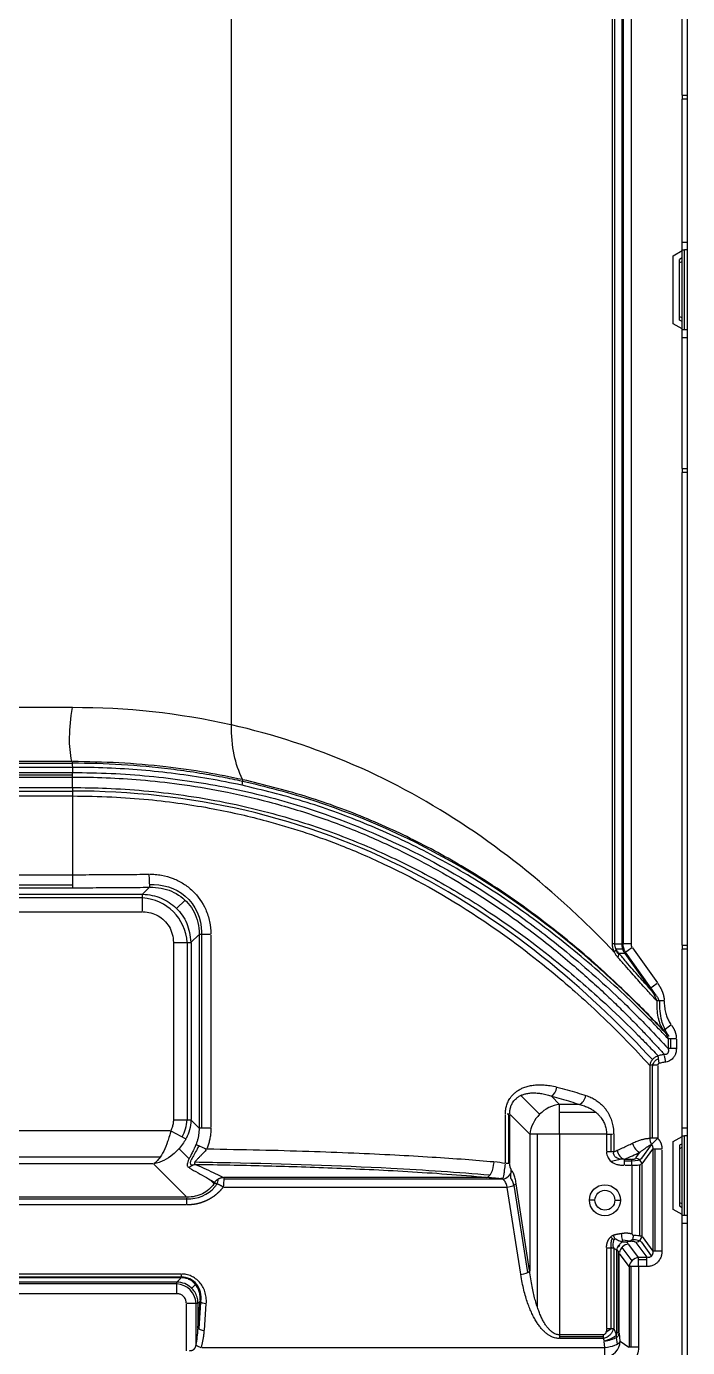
# Model space of a CAD drawing. Header units: millimetres. Extents: x 10037 to 11393, y -913 to 246.
# Drawn here: x 11309.6 to 11392.8, y -633.8 to -467.6 of the extents above; entities that cross this region are included whole.
import ezdxf

# ---------------------------------------------------------------- set-up
doc = ezdxf.new("R2010")
doc.units = ezdxf.units.MM
doc.header["$LTSCALE"] = 46.255
doc.layers.get('0').update_dxf_attribs({"linetype": 'CONTINUOUS'})
doc.layers.add('1', color=7, linetype='CONTINUOUS', true_color=0xffffff)

msp = doc.modelspace()

# ---------------------------------------------------------------- linework, layer by layer
at = {"color": 2}
msp.add_line((11392.82, -642.5), (11392.82, 52.6), dxfattribs=at)
at = {"layer": '1', "color": 7, "linetype": 'Continuous'}
for p, q in [((11384.53, 41.93), (11384.53, -583.04)), ((11384.7, 41.93), (11384.7, -583.04)), ((11385.71, 41.93), (11385.71, -583.04)), ((11383.61, 40.7), (11383.61, -583.04)), ((11383.67, -583.04), (11383.67, 40.7)), ((11392.12, -476.2), (11392.12, -424.2)), ((11392.82, -476.2), (11392.82, -424.2)), ((11392.12, -476.2), (11392.82, -476.2)), ((11392.12, -476.2), (11392.12, -476.7)), ((11392.12, -494.7), (11392.12, -476.7)), ((11392.77, -476.7), (11392.17, -476.7)), ((11392.82, -476.7), (11392.82, -476.2)), ((11392.82, -494.7), (11392.82, -476.7)), ((11392.12, -494.7), (11392.82, -494.7)), ((11392.12, -495.7), (11392.12, -494.7)), ((11392.82, -495.7), (11392.82, -494.7)), ((11391.02, -496.42), (11392.12, -495.78)), ((11391.02, -504.99), (11391.02, -496.42)), ((11392.12, -496.71), (11391.82, -496.88)), ((11391.82, -504.52), (11391.82, -496.88)), ((11391.86, -497.29), (11392.12, -497.14)), ((11392.12, -495.7), (11392.42, -495.7)), ((11392.12, -505.7), (11392.12, -495.7)), ((11392.82, -495.7), (11392.42, -495.7)), ((11392.42, -505.7), (11392.42, -495.7)), ((11392.82, -505.7), (11392.82, -495.7)), ((11392.12, -505.62), (11391.02, -504.99)), ((11392.12, -504.7), (11391.82, -504.52)), ((11392.12, -504.26), (11391.86, -504.12)), ((11392.12, -505.7), (11392.42, -505.7)), ((11392.12, -506.7), (11392.12, -505.7)), ((11392.12, -506.7), (11392.82, -506.7)), ((11392.12, -523.2), (11392.12, -506.7)), ((11392.42, -505.7), (11392.82, -505.7)), ((11392.82, -506.7), (11392.82, -505.7)), ((11392.82, -523.2), (11392.82, -506.7)), ((11392.12, -523.2), (11392.12, -523.7)), ((11392.82, -523.7), (11392.12, -523.7)), ((11392.12, -583.2), (11392.12, -523.7)), ((11392.17, -523.2), (11392.77, -523.2)), ((11392.82, -523.7), (11392.82, -523.2)), ((11392.82, -583.2), (11392.82, -523.7)), ((11315.42, -553.3), (10942.42, -553.3)), ((10935.66, -560.3), (11315.39, -560.3)), ((11315.42, -561.8), (10935.42, -561.8)), ((10935.47, -561.47), (11315.36, -561.47)), ((10935.47, -562.04), (11315.42, -562.04)), ((11315.42, -562.04), (11315.42, -561.47)), ((10935.47, -563.36), (11315.42, -563.36)), ((11315.42, -563.36), (11315.42, -562.09)), ((11315.42, -563.36), (11315.42, -564.42)), ((10935.42, -563.8), (11315.42, -563.8)), ((10935.47, -564.42), (11315.36, -564.42)), ((11315.42, -564.42), (11315.42, -574.33)), ((11257.49, -574.33), (11315.37, -574.33)), ((11315.42, -574.33), (11315.42, -575.97)), ((11315.42, -575.63), (11257.1, -575.63)), ((11257.49, -575.97), (11315.37, -575.97)), ((11258.3, -576.78), (11324.2, -576.78)), ((11324.25, -576.78), (11325.09, -575.94)), ((11324.25, -578.94), (11324.25, -576.78)), ((11324.25, -577.24), (11258.36, -577.24)), ((11328.52, -578.6), (11329.59, -577.53)), ((11258.5, -579), (11324.2, -579)), ((11330.37, -582.83), (11331.32, -581.88)), ((11332.78, -581.85), (11331.36, -581.85)), ((11331.36, -581.9), (11331.36, -606.17)), ((11331.67, -581.85), (11331.67, -606.22)), ((11332.84, -581.9), (11332.84, -606.17)), ((11328.12, -582.87), (11330.34, -582.87)), ((11328.12, -582.92), (11328.12, -605.15)), ((11329.88, -605.2), (11329.88, -582.87)), ((11330.34, -582.92), (11330.34, -605.15)), ((11383.67, -583.04), (11383.37, -583.04)), ((11383.72, -583.04), (11384.48, -583.04)), ((11385.64, -583.04), (11384.53, -583.04)), ((11385.8, -583.54), (11384.89, -584.19)), ((11385.89, -583.54), (11389.02, -587.96)), ((11392.12, -583.2), (11392.82, -583.2)), ((11392.12, -583.2), (11392.12, -583.7)), ((11392.82, -583.7), (11392.82, -583.2)), ((11383.8, -583.67), (11384.63, -583.67)), ((11384.2, -584.19), (11384.89, -584.19)), ((11384.92, -584.23), (11388.06, -588.64)), ((11388.91, -589.59), (11385.01, -584.1)), ((11392.12, -606.2), (11392.12, -583.7)), ((11392.77, -583.7), (11392.17, -583.7)), ((11392.82, -606.2), (11392.82, -583.7)), ((11388.99, -588.04), (11388.09, -588.68)), ((11389.88, -590.2), (11388.94, -590.22)), ((11390.71, -593.28), (11389.82, -593.96)), ((11391.41, -594.97), (11390.37, -594.97)), ((11390.72, -596.22), (11390.72, -595.02)), ((11391.41, -595.02), (11391.41, -596.17)), ((11391.35, -596.22), (11390.4, -596.22)), ((11388.05, -598.36), (11388.05, -607.51)), ((11389.01, -598.31), (11388.09, -598.31)), ((11389.06, -598.36), (11389.06, -607.51)), ((11389.26, -598.06), (11389.1, -597.11)), ((11390.07, -597.92), (11389.92, -597.07)), ((11388.39, -607.51), (11388.39, -598.64)), ((11371.84, -602.12), (11374.2, -604.49)), ((11375.7, -602.22), (11376.72, -603.24)), ((11379.17, -603.24), (11376.72, -603.24)), ((11376.72, -607), (11376.72, -603.24)), ((11328.12, -605.2), (11330.34, -605.2)), ((11330.37, -605.24), (11331.32, -606.19)), ((11369.89, -610.64), (11369.89, -604.54)), ((11370.41, -604.49), (11370.12, -604.49)), ((11370.29, -604.49), (11370.29, -610.69)), ((11370.45, -610.64), (11370.45, -604.54)), ((11370.48, -604.53), (11372.96, -607)), ((11376.72, -604.2), (11381.24, -604.2)), ((11327.74, -606.56), (11258.5, -606.56)), ((11327.79, -606.56), (11329.71, -607.56)), ((11332.78, -606.22), (11331.36, -606.22)), ((11392.12, -606.2), (11392.82, -606.2)), ((11392.12, -607.2), (11392.12, -606.2)), ((11392.82, -607.2), (11392.82, -606.2)), ((11372.96, -607), (11372.96, -624.18)), ((11376.72, -607), (11372.96, -607)), ((11373.92, -628.69), (11373.92, -607)), ((11376.72, -607), (11376.72, -632.24)), ((11382.57, -607), (11376.72, -607)), ((11382.62, -607), (11383.36, -607)), ((11382.62, -607.05), (11382.62, -609.16)), ((11383.16, -607), (11383.16, -609.21)), ((11383.52, -607.05), (11383.52, -609.16)), ((11387.05, -610), (11388.27, -608.35)), ((11389.01, -607.51), (11388.09, -607.51)), ((11389.06, -607.51), (11388.27, -608.27)), ((11391.02, -607.92), (11392.12, -607.28)), ((11391.02, -616.49), (11391.02, -607.92)), ((11392.12, -608.21), (11391.82, -608.38)), ((11391.82, -608.38), (11391.82, -616.02)), ((11392.12, -607.2), (11392.42, -607.2)), ((11392.12, -617.2), (11392.12, -607.2)), ((11392.42, -617.2), (11392.42, -607.2)), ((11392.82, -607.2), (11392.42, -607.2)), ((11392.82, -617.2), (11392.82, -607.2)), ((11258.16, -609.86), (11326.47, -609.86)), ((11328.84, -608.82), (11330.11, -610.09)), ((11384.54, -610.15), (11383.19, -610.41)), ((11384.92, -610.15), (11385.76, -610.15)), ((11385.81, -610.84), (11385.81, -610.15)), ((11386.32, -609.97), (11386.82, -609.29)), ((11387.09, -610.72), (11388.44, -608.89)), ((11388.44, -608.94), (11388.44, -621.66)), ((11388.68, -608.89), (11388.68, -621.71)), ((11389.6, -608.94), (11389.6, -621.66)), ((11391.86, -608.79), (11392.12, -608.64)), ((11325.56, -610.72), (11257.91, -610.72)), ((11325.65, -610.75), (11329.77, -614.87)), ((11370.59, -611.37), (11370.54, -612.51)), ((11384.87, -610.34), (11385.81, -610.34)), ((11384.92, -610.9), (11385.76, -610.9)), ((11385.81, -610.95), (11385.81, -619.47)), ((11386.81, -619.77), (11386.81, -610.83)), ((11387.06, -610.81), (11387.06, -619.79)), ((11332.74, -612.72), (11333.24, -613.22)), ((11369.59, -612.65), (11334.46, -612.65)), ((11367.51, -612.46), (11334.49, -612.46)), ((11370.97, -613.4), (11372.67, -624.41)), ((11372.95, -624.13), (11371.27, -613.23)), ((11259.65, -615.12), (11329.81, -615.12)), ((11329.76, -614.91), (11259.7, -614.91)), ((11329.81, -615.84), (11329.81, -615.01)), ((11334.44, -613.65), (11370.08, -613.65)), ((11371.83, -624.6), (11370.14, -613.7)), ((11329.76, -615.89), (11259.7, -615.89)), ((11381.17, -615.3), (11380.47, -615.3)), ((11383.67, -615.3), (11384.37, -615.3)), ((11392.12, -617.12), (11391.02, -616.49)), ((11391.82, -616.02), (11392.12, -616.2)), ((11392.12, -615.76), (11391.86, -615.62)), ((11392.12, -617.2), (11392.42, -617.2)), ((11392.12, -618.2), (11392.12, -617.2)), ((11392.12, -618.2), (11392.82, -618.2)), ((11392.12, -638.5), (11392.12, -618.2)), ((11392.42, -617.2), (11392.82, -617.2)), ((11392.82, -618.2), (11392.82, -617.2)), ((11392.82, -638.5), (11392.82, -618.2)), ((11387.09, -619.88), (11388.44, -621.71)), ((11382.62, -621.31), (11383.52, -621.31)), ((11382.62, -621.36), (11382.62, -631.4)), ((11383.16, -621.36), (11383.16, -631.4)), ((11383.52, -621.36), (11383.52, -631.4)), ((11383.92, -631.94), (11383.92, -621.61)), ((11384.14, -631.94), (11384.14, -621.79)), ((11384.56, -621.24), (11385.81, -622.93)), ((11384.68, -620.29), (11385.54, -620.4)), ((11386.64, -622.52), (11385.42, -620.87)), ((11385.5, -620.45), (11385.76, -620.45)), ((11385.75, -620.32), (11385.81, -620.32)), ((11385.81, -620.45), (11385.81, -620.28)), ((11386.32, -620.63), (11387.69, -622.48)), ((11388.3, -622.3), (11387.05, -620.6)), ((11389.54, -621.71), (11388.44, -621.71)), ((11384.23, -631.94), (11384.23, -622)), ((11385.48, -623.65), (11384.26, -621.99)), ((11387.66, -622.52), (11386.64, -622.52)), ((11386.64, -623.65), (11386.64, -622.52)), ((11387.71, -622.81), (11386.64, -622.81)), ((11387.71, -623.65), (11387.71, -622.52)), ((11329.1, -624.99), (11257.55, -624.99)), ((11329.05, -625.06), (11257.58, -625.06)), ((11329.05, -624.59), (11258.74, -624.59)), ((11328.57, -625.6), (11329.06, -625.1)), ((11329.1, -624.64), (11329.1, -625.01)), ((11385.48, -623.65), (11385.48, -633.75)), ((11386.64, -623.65), (11385.48, -623.65)), ((11385.72, -633.8), (11385.72, -623.65)), ((11386.64, -623.65), (11386.64, -633.75)), ((11387.66, -623.65), (11386.64, -623.65)), ((11328.57, -625.6), (10232.27, -625.6)), ((11328.57, -625.81), (10232.27, -625.81)), ((11328.57, -627.07), (11328.57, -625.6)), ((11330.91, -625.91), (11330.43, -626.39)), ((11328.57, -627.07), (10232.27, -627.07)), ((11329.75, -628.3), (11329.75, -634.26)), ((11329.82, -628.25), (11331.22, -628.25)), ((11331.01, -633.39), (11331.01, -628.25)), ((11331.22, -631.38), (11331.48, -628)), ((11331.22, -628.3), (11331.22, -631.33)), ((11331.26, -628.22), (11331.44, -628.04)), ((11331.35, -631.46), (11331.59, -628.18)), ((11332.02, -631.64), (11332.26, -628.36)), ((11383.22, -631.48), (11382.55, -631.94)), ((11382.62, -631.45), (11383.52, -631.45)), ((11382.16, -632.24), (11376.72, -632.24)), ((11376.72, -632.24), (11376.72, -632.71)), ((11382.21, -632.49), (11376.77, -632.49)), ((11382.16, -632.71), (11376.77, -632.71)), ((11382.21, -632.24), (11382.21, -632.71)), ((11382.42, -633.84), (11382.33, -633.09)), ((11383.85, -632.57), (11383.95, -633.41)), ((11384.23, -631.99), (11383.92, -631.99)), ((11384.35, -633.06), (11384.24, -632.04)), ((11384.35, -633.06), (11385.44, -633.78)), ((11331.69, -633.84), (11382.42, -633.84)), ((11382.42, -635.03), (11382.42, -633.84)), ((11386.57, -633.8), (11385.48, -633.8))]:
    msp.add_line(p, q, dxfattribs=at)
at = {"layer": '1', "color": 7, "linetype": 'Continuous', "extrusion": (0, 0, -1)}
for radius, start, end in [(1.95, 0, 180), (1.25, 0, 180), (1.95, 180, 0), (1.25, 180, 0)]:
    msp.add_arc((-11382.42, -615.3), radius, start, end, dxfattribs=at)
at = {"layer": '1', "color": 7, "linetype": 'Continuous'}
for centre, major_axis, ratio, start_param, end_param in [((11336.67, -563.07), (-0.171, -0.782), 0.115308, 1.596001, 2.692804), ((11325.13, -574.27), (-0.02, 1.7), 0.047233, 1.60872, 2.879496), ((11323.36, -583.76), (4.76, 4.76), 0.935113, 5.601722, 6.964649), ((11382.9, -584.06), (-0.916, -0.402), 0.353653, 2.249467, 2.966028), ((11383.34, -584.76), (-0.76, -0.65), 0.529483, 2.1495, 2.973114), ((11375.66, -601.06), (0.31, 1.16), 0.57951, 3.574679, 4.866434), ((11376.72, -607), (2.83, 2.83), 0.889126, 0.844021, 2.297571), ((11379.22, -602.12), (0.37, 1.14), 0.650409, 3.608664, 4.922568), ((11324.39, -604.38), (4.01, -4.01), 0.935113, 0.25583, 0.66811), ((11332.46, -608.88), (1.56, -0.67), 0.035715, 3.478697, 4.595515), ((11386.85, -608.12), (-0.52, 1.08), 0.768198, 1.272004, 2.577997), ((11389.07, -607.52), (0.02, 1.2), 0.846546, 1.581911, 2.260211), ((11384.87, -609.02), (0.47, -1.11), 0.72975, 4.413924, 5.759335), ((11385.81, -609.87), (1.3, 0), 0.36397, 4.712389, 5.993466), ((11386.29, -610.76), (-0.644, 0.474), 0.911251, 3.821122, 5.303281), ((11331, -612.5), (0.69, 1.55), 0.917452, 0.451659, 1.075992), ((11367.56, -610.49), (-0.18, -1.99), 0.453895, 0.196134, 1.576309), ((11369.58, -611.56), (-0.966, -0.713), 0.852571, 1.009244, 2.364007), ((11370.13, -613.18), (-1.19, -0.18), 0.386839, 1.511102, 2.76162), ((11370.34, -614.43), (0, 2), 0.36397, 5.249647, 6.005198), ((11328.95, -608.93), (-3.32, 5.59), 0.801729, 2.657593, 3.408755), ((11386.29, -619.84), (0.644, 0.474), 0.911251, 4.21645, 5.603656), ((11382.78, -620.93), (1.5, 0), 0.36397, 5.745203, 6.329363), ((11385.39, -621.95), (-0.966, -0.711), 0.911251, 4.121497, 5.538564), ((11385.81, -620.74), (1.3, 0), 0.36397, 0.289719, 1.517234), ((11386.64, -623.65), (-0.966, -0.711), 0.911251, 4.121497, 5.603656), ((11328.87, -627.95), (1.45, 2.68), 0.876036, 5.114137, 6.753273), ((11371.83, -624.18), (-1.19, -0.18), 0.386839, 1.511102, 2.76162), ((11328.26, -628.56), (-1.97, -1.97), 0.970288, 2.45121, 3.831975), ((11332.26, -628), (-0.798, 0.06), 0.389807, 0.189694, 1.599964), ((11332.01, -631.38), (-0.798, 0.06), 0.389807, 0.189702, 1.599956), ((11382.42, -633.06), (-1.1, -1.67), 0.952213, 0.604718, 2.130556), ((11382.42, -633.06), (-1.99, -0.23), 0.388607, 1.526626, 2.856865), ((11331.64, -633.53), (-0.767, 0.226), 0.37709, 0.734941, 1.617706)]:
    msp.add_ellipse(centre, major_axis=major_axis, ratio=ratio, start_param=start_param, end_param=end_param, dxfattribs=at)
at = {"layer": '1', "color": 7, "linetype": 'Continuous', "extrusion": (0, 0, -1)}
msp.add_ellipse((11386.73, -583.04), major_axis=(2.03, 0), ratio=0.984808, start_param=2.583089, end_param=3.141593, dxfattribs=at)
at = {"layer": '1', "color": 5, "linetype": 'Continuous'}
msp.add_open_spline([(11383.37, -583.04), (11383.37, 40.7)], degree=1, dxfattribs=at)
at = {"layer": '1', "color": 7, "linetype": 'Continuous'}
for points, degree in [([(11335.42, -555.48), (11335.42, -432.94)], 1), ([(11335.37, -555.47), (11328.85, -554), (11322.24, -553.3), (11315.42, -553.3)], 3), ([(11315.36, -560.09), (11310.57, -560.09), (11301.41, -560.09), (11288.98, -560.09), (11277.69, -560.09), (11267.39, -560.09), (11257.94, -560.09), (11249.16, -560.09), (11240.98, -560.09), (11233.49, -560.09), (11226.77, -560.09), (11220.72, -560.09), (11215.24, -560.09), (11210.22, -560.09), (11205.61, -560.09), (11201.41, -560.09), (11197.55, -560.09), (11194.11, -560.09), (11190.76, -560.09), (11188.3, -560.09), (11182.79, -560.09), (11177.21, -560.09), (11171.65, -560.09), (11166.08, -560.09), (11160.52, -560.09), (11154.95, -560.09), (11149.39, -560.09), (11143.82, -560.09), (11138.26, -560.09), (11132.69, -560.09), (11127.12, -560.09), (11121.56, -560.09), (11115.99, -560.09), (11110.43, -560.09), (11104.86, -560.09), (11099.29, -560.09), (11093.73, -560.09), (11088.16, -560.09), (11082.6, -560.09), (11077.03, -560.09), (11071.47, -560.09), (11065.9, -560.09), (11060.33, -560.1), (11054.77, -560.1), (11049.2, -560.1), (11043.64, -560.1), (11038.07, -560.1), (11032.51, -560.1), (11026.94, -560.1), (11021.37, -560.1), (11015.81, -560.1), (11010.24, -560.1), (11004.68, -560.1), (10999.11, -560.1), (10993.54, -560.1), (10987.98, -560.1), (10982.41, -560.1), (10976.85, -560.1), (10971.28, -560.1), (10965.72, -560.1), (10960.14, -560.1), (10954.62, -560.1), (10948.88, -560.1), (10943.97, -560.1), (10938.63, -560.1), (10935.66, -560.1)], 3), ([(11315.37, -560.14), (11315.39, -560.28), (11315.4, -560.5), (11315.42, -560.77)], 3), ([(11315.42, -560.82), (11310.6, -560.82), (11301.4, -560.82), (11288.98, -560.82), (11277.69, -560.82), (11267.4, -560.82), (11257.94, -560.82), (11249.16, -560.82), (11240.98, -560.82), (11233.49, -560.82), (11226.77, -560.82), (11220.72, -560.82), (11215.24, -560.82), (11210.22, -560.82), (11205.61, -560.82), (11201.41, -560.82), (11197.55, -560.82), (11194.11, -560.82), (11190.76, -560.82), (11188.3, -560.82), (11182.79, -560.82), (11177.21, -560.82), (11171.65, -560.82), (11166.08, -560.82), (11160.52, -560.82), (11154.95, -560.82), (11149.39, -560.82), (11143.82, -560.82), (11138.26, -560.82), (11132.69, -560.82), (11127.12, -560.82), (11121.56, -560.82), (11115.99, -560.82), (11110.43, -560.82), (11104.86, -560.82), (11099.29, -560.82), (11093.73, -560.82), (11088.16, -560.83), (11082.6, -560.83), (11077.03, -560.83), (11071.47, -560.83), (11065.9, -560.83), (11060.33, -560.83), (11054.77, -560.83), (11049.2, -560.83), (11043.64, -560.83), (11038.07, -560.83), (11032.51, -560.83), (11026.94, -560.83), (11021.37, -560.83), (11015.81, -560.83), (11010.24, -560.83), (11004.68, -560.83), (10999.11, -560.83), (10993.54, -560.83), (10987.98, -560.83), (10982.41, -560.83), (10976.85, -560.83), (10971.28, -560.83), (10965.72, -560.83), (10960.14, -560.83), (10954.62, -560.83), (10948.88, -560.83), (10943.97, -560.83), (10938.63, -560.83), (10935.66, -560.83)], 3), ([(11315.42, -560.87), (11315.42, -561.47)], 1), ([(11315.42, -574.33), (11316.56, -574.33), (11318.8, -574.32), (11322.01, -574.3), (11324.05, -574.28), (11325.04, -574.27)], 3), ([(11384.14, -584.29), (11384.02, -584.17), (11383.91, -584.03), (11383.82, -583.86)], 3), ([(11388.94, -590.22), (11388.78, -590.04), (11388.44, -589.67), (11387.88, -589.05), (11387.26, -588.36), (11386.56, -587.59), (11385.8, -586.73), (11384.96, -585.78), (11384.36, -585.1), (11384.05, -584.74)], 3), ([(11389.08, -588.04), (11389.44, -588.55), (11389.64, -589.07)], 2), ([(11389.64, -589.07), (11389.74, -589.34), (11389.8, -589.59)], 2), ([(11389.8, -589.59), (11389.87, -589.88), (11389.88, -590.15)], 2), ([(11390.8, -593.28), (11391.09, -593.67), (11391.25, -594.11)], 2), ([(11390.37, -595.02), (11390.37, -595.4), (11390.37, -595.79), (11390.37, -596.17)], 3), ([(11391.25, -594.11), (11391.4, -594.52), (11391.4, -594.92)], 2), ([(11390.37, -596.22), (11390.38, -596.25), (11390.39, -596.29), (11390.4, -596.35), (11390.41, -596.42), (11390.41, -596.48), (11390.41, -596.55), (11390.39, -596.63), (11390.37, -596.71), (11390.33, -596.79), (11390.27, -596.87), (11390.18, -596.93), (11390.06, -596.97), (11389.96, -596.97), (11389.9, -596.97)], 3), ([(11391.41, -596.22), (11391.41, -596.26), (11391.4, -596.34), (11391.39, -596.46), (11391.38, -596.59), (11391.35, -596.72), (11391.31, -596.85), (11391.25, -597.01), (11391.17, -597.17), (11391.05, -597.35), (11390.88, -597.53), (11390.67, -597.7), (11390.39, -597.84), (11390.18, -597.9), (11390.07, -597.92)], 3), ([(11390.07, -597.92), (11389.98, -597.93), (11389.8, -597.96), (11389.53, -598.01), (11389.35, -598.04), (11389.26, -598.06)], 3), ([(11369.89, -604.49), (11369.89, -604.38), (11369.9, -604.16), (11369.94, -603.86), (11369.99, -603.58), (11370.07, -603.31), (11370.17, -603.04), (11370.3, -602.77), (11370.46, -602.48), (11370.69, -602.18), (11370.97, -601.87), (11371.33, -601.58), (11371.74, -601.32), (11372.22, -601.1), (11372.76, -600.93), (11373.36, -600.81), (11374.03, -600.76), (11374.75, -600.77), (11375.53, -600.87), (11376.09, -600.99), (11376.38, -601.06)], 3), ([(11376.38, -601.06), (11376.82, -601.18), (11377.68, -601.41), (11378.9, -601.76), (11379.66, -602), (11380.03, -602.12)], 3), ([(11380.03, -602.12), (11380.26, -602.19), (11380.68, -602.36), (11381.23, -602.65), (11381.69, -602.98), (11382.07, -603.32), (11382.39, -603.68), (11382.66, -604.04), (11382.88, -604.4), (11383.05, -604.75), (11383.19, -605.08), (11383.3, -605.42), (11383.39, -605.77), (11383.46, -606.14), (11383.51, -606.54), (11383.52, -606.84), (11383.52, -607)], 3), ([(11331.36, -606.22), (11331.36, -606.37), (11331.35, -606.66), (11331.31, -607.08), (11331.23, -607.49), (11331.12, -607.88), (11331.03, -608.14), (11330.98, -608.26)], 3), ([(11332.84, -606.22), (11332.84, -606.41), (11332.83, -606.79), (11332.76, -607.34), (11332.65, -607.87), (11332.5, -608.38), (11332.38, -608.71), (11332.31, -608.88)], 3), ([(11383.96, -609.02), (11384.18, -608.92), (11384.62, -608.73), (11385.27, -608.43), (11385.69, -608.22), (11385.89, -608.12)], 3), ([(11385.89, -608.12), (11386, -608.07), (11386.19, -607.98), (11386.46, -607.86), (11386.71, -607.77), (11386.93, -607.7), (11387.13, -607.64), (11387.32, -607.6), (11387.49, -607.56), (11387.65, -607.54), (11387.79, -607.52), (11387.93, -607.51), (11388.01, -607.51), (11388.05, -607.51)], 3), ([(11386.85, -609.25), (11386.92, -609.2), (11387.03, -609.1), (11387.2, -608.98), (11387.35, -608.87), (11387.49, -608.77), (11387.61, -608.68), (11387.73, -608.6), (11387.84, -608.53), (11387.94, -608.46), (11388.04, -608.41), (11388.12, -608.36), (11388.2, -608.31), (11388.25, -608.29), (11388.27, -608.27)], 3), ([(11388.27, -608.27), (11388.3, -608.3), (11388.34, -608.35), (11388.39, -608.45), (11388.43, -608.57), (11388.45, -608.72), (11388.45, -608.83), (11388.44, -608.89)], 3), ([(11389.06, -607.51), (11389.29, -607.75), (11389.43, -608.06)], 2), ([(11389.43, -608.06), (11389.51, -608.24), (11389.55, -608.44)], 2), ([(11389.55, -608.44), (11389.6, -608.64), (11389.6, -608.84)], 2), ([(11383.47, -609.21), (11383.27, -609.21), (11382.97, -609.21), (11382.67, -609.21)], 3), ([(11383.52, -609.21), (11383.59, -609.17), (11383.74, -609.11), (11383.88, -609.05), (11383.96, -609.02)], 3), ([(11384.87, -610.85), (11384.87, -610.59), (11384.87, -610.33), (11384.87, -610.2)], 3), ([(11384.91, -610.13), (11385.57, -609.85), (11386.2, -609.56), (11386.81, -609.27)], 3), ([(11385.86, -610.15), (11385.97, -610.14), (11386.07, -610.12)], 2), ([(11389.55, -608.89), (11389.05, -608.89), (11388.57, -608.89), (11388.44, -608.89)], 3), ([(11331, -610.83), (11331.43, -611.02), (11332.26, -611.4), (11333.4, -611.94), (11334.11, -612.29), (11334.44, -612.46)], 3), ([(11369.84, -610.68), (11369.41, -610.59), (11368.97, -610.53), (11368.52, -610.49)], 3), ([(11370.4, -610.69), (11370.31, -610.69), (11370.15, -610.69), (11369.94, -610.69)], 3), ([(11369.1, -612.58), (11369.27, -612.54), (11369.45, -612.51), (11369.62, -612.49)], 3), ([(11333.46, -614.62), (11332.96, -615.02), (11332.39, -615.3)], 2), ([(11334.36, -613.69), (11333.96, -614.2), (11333.46, -614.62)], 2), ([(11331.17, -615.74), (11330.53, -615.88), (11329.86, -615.89)], 2), ([(11332.39, -615.3), (11331.81, -615.59), (11331.17, -615.74)], 2), ([(11382.89, -620.26), (11382.99, -620.08), (11383.12, -619.95)], 2), ([(11383.16, -619.92), (11383.19, -619.89), (11383.25, -619.83), (11383.35, -619.76), (11383.43, -619.72), (11383.47, -619.7)], 3), ([(11383.56, -620.34), (11383.52, -620.3), (11383.44, -620.21), (11383.3, -620.06), (11383.2, -619.97), (11383.16, -619.92)], 3), ([(11383.51, -619.68), (11383.68, -619.62), (11383.98, -619.56)], 2), ([(11383.98, -619.56), (11384.21, -619.52), (11384.44, -619.48)], 2), ([(11385.95, -619.7), (11385.9, -619.64), (11385.86, -619.58), (11385.81, -619.52)], 3), ([(11383.51, -621.26), (11383.45, -620.97), (11383.45, -620.66), (11383.54, -620.39)], 3), ([(11383.92, -621.56), (11383.87, -621.54), (11383.77, -621.49), (11383.64, -621.4), (11383.56, -621.34), (11383.52, -621.31)], 3), ([(11385.06, -620.55), (11385.19, -620.52), (11385.32, -620.49), (11385.45, -620.45)], 3), ([(11389.6, -621.71), (11389.6, -621.78), (11389.59, -621.93), (11389.56, -622.13), (11389.52, -622.32), (11389.44, -622.53), (11389.33, -622.74), (11389.18, -622.97), (11388.95, -623.21), (11388.63, -623.44), (11388.22, -623.6), (11387.89, -623.65), (11387.71, -623.65)], 3), ([(11376.72, -632.71), (11376.64, -632.71), (11376.49, -632.7), (11376.23, -632.66), (11375.96, -632.59), (11375.66, -632.46), (11375.36, -632.29), (11375.04, -632.06), (11374.72, -631.78), (11374.41, -631.44), (11374.1, -631.05), (11373.8, -630.61), (11373.51, -630.11), (11373.23, -629.55), (11372.96, -628.93), (11372.69, -628.24), (11372.45, -627.47), (11372.22, -626.63), (11372.01, -625.69), (11371.89, -625.01), (11371.83, -624.65)], 3), ([(11376.72, -632.24), (11376.66, -632.24), (11376.54, -632.24), (11376.34, -632.19), (11376.13, -632.12), (11375.91, -632), (11375.67, -631.82), (11375.43, -631.6), (11375.18, -631.31), (11374.94, -630.98), (11374.7, -630.58), (11374.47, -630.14), (11374.25, -629.64), (11374.03, -629.08), (11373.82, -628.46), (11373.62, -627.77), (11373.43, -627), (11373.26, -626.16), (11373.1, -625.22), (11373, -624.54), (11372.96, -624.18)], 3), ([(11331.64, -633.84), (11331.67, -633.72), (11331.74, -633.47), (11331.83, -633.08), (11331.9, -632.66), (11331.97, -632.2), (11332, -631.87), (11332.01, -631.69)], 3), ([(11383.52, -631.45), (11383.58, -631.59), (11383.69, -631.87), (11383.8, -632.15), (11383.85, -632.29)], 3), ([(11330.17, -634.24), (11330.2, -634.24), (11330.28, -634.23), (11330.38, -634.22), (11330.47, -634.19), (11330.56, -634.16), (11330.64, -634.12), (11330.71, -634.07), (11330.77, -634.01), (11330.83, -633.94), (11330.87, -633.86), (11330.91, -633.77), (11330.95, -633.66), (11330.97, -633.58), (11330.98, -633.53)], 3), ([(11382.38, -633.03), (11382.95, -632.95), (11383.51, -632.78), (11383.87, -632.56)], 3), ([(11383.85, -632.29), (11383.87, -632.28), (11383.89, -632.25), (11383.91, -632.14), (11383.92, -632.05), (11383.92, -631.99)], 3), ([(11383.91, -632.53), (11383.9, -632.51), (11383.89, -632.46), (11383.87, -632.38), (11383.86, -632.32), (11383.85, -632.29)], 3), ([(11386.64, -633.8), (11386.64, -634.14), (11386.54, -634.76), (11386.11, -635.63), (11385.43, -636.33), (11384.5, -636.8), (11383.83, -636.91), (11383.48, -636.91)], 3)]:
    msp.add_open_spline(points, degree=degree, dxfattribs=at)
for points, degree, knots in [([(11315.35, -560.04), (11315.13, -559.1), (11314.96, -556.99), (11315.21, -554.63), (11315.42, -553.3)], 3, [0, 0, 0, 0, 0.47799, 1, 1, 1, 1]), ([(11336.84, -562.33), (11336.34, -561.36), (11335.62, -559.2), (11335.42, -556.81), (11335.42, -555.48)], 3, [0, 0, 0, 0, 0.476559, 1, 1, 1, 1]), ([(11383.59, -584.06), (11381.8, -582.18), (11376.04, -576.5), (11365.38, -567.98), (11351.04, -560.05), (11340.7, -556.67), (11335.42, -555.48)], 3, [0, 0, 0, 0, 0.136317, 0.424211, 0.712106, 1, 1, 1, 1]), ([(11336.8, -562.58), (11335.97, -562.4), (11335.14, -562.23), (11332.15, -561.66), (11329.97, -561.32), (11323.68, -560.55), (11319.53, -560.32), (11315.39, -560.3)], 3, [0, 0, 0, 0, 0.118418, 0.118418, 0.424791, 0.424791, 1, 1, 1, 1]), ([(11336.82, -562.36), (11335.3, -562.05), (11332.11, -561.4), (11326.91, -560.69), (11321.29, -560.19), (11317.37, -560.12), (11315.42, -560.09)], 3, [0, 0, 0, 0, 0.216288, 0.455236, 0.729151, 1, 1, 1, 1]), ([(11315.42, -561.47), (11317.04, -561.49), (11320.27, -561.53), (11325.08, -561.89), (11329.84, -562.46), (11334.54, -563.25), (11339.17, -564.28), (11346.98, -566.43), (11358.04, -570.86), (11368.87, -577.29), (11377.46, -583.83), (11383.21, -588.85), (11387.6, -593.21), (11389.57, -595.35), (11390.38, -596.22)], 3, [0, 0, 0, 0, 0.052485, 0.104563, 0.156325, 0.207875, 0.259329, 0.310813, 0.473052, 0.651616, 0.740128, 0.862583, 0.943395, 1, 1, 1, 1]), ([(11315.42, -562.04), (11316.83, -562.04), (11319.69, -562.09), (11324.18, -562.38), (11329.04, -562.91), (11334.44, -563.79), (11340.33, -565.14), (11346.45, -567.01), (11352.38, -569.28), (11357.75, -571.78), (11362.44, -574.31), (11366.51, -576.8), (11370.07, -579.19), (11373.17, -581.46), (11375.88, -583.58), (11378.27, -585.57), (11380.38, -587.42), (11382.25, -589.14), (11383.9, -590.71), (11385.35, -592.14), (11386.62, -593.44), (11387.74, -594.62), (11388.75, -595.7), (11389.44, -596.46), (11389.81, -596.86), (11389.87, -596.93)], 3, [0, 0, 0, 0, 0.045927, 0.093248, 0.146267, 0.205419, 0.271956, 0.344247, 0.416288, 0.482969, 0.543295, 0.598091, 0.648151, 0.693888, 0.735717, 0.774227, 0.809955, 0.843112, 0.8737, 0.901806, 0.927655, 0.951437, 0.973543, 0.995441, 1, 1, 1, 1]), ([(11336.72, -563.06), (11335.35, -562.78), (11332.59, -562.22), (11328.38, -561.6), (11324.11, -561.15), (11319.8, -560.87), (11316.91, -560.83), (11315.47, -560.82)], 3, [0, 0, 0, 0, 0.196318, 0.395783, 0.596415, 0.798523, 1, 1, 1, 1]), ([(11315.42, -563.36), (11316.85, -563.38), (11319.85, -563.41), (11324.52, -563.73), (11329.5, -564.3), (11334.75, -565.19), (11339.67, -566.34), (11344.13, -567.64), (11349.21, -569.36), (11355.19, -571.85), (11361.85, -575.27), (11369.34, -579.87), (11376.44, -585.19), (11382.46, -590.47), (11385.8, -593.73), (11387.82, -595.78), (11388.62, -596.62), (11389.08, -597.09)], 3, [0, 0, 0, 0, 0.047681, 0.099534, 0.15511, 0.214172, 0.277034, 0.323917, 0.370191, 0.457664, 0.544074, 0.628661, 0.767857, 0.868602, 0.943706, 0.967949, 1, 1, 1, 1]), ([(11390.38, -594.97), (11389.98, -594.55), (11389, -593.52), (11387.07, -591.55), (11384.31, -588.9), (11379.85, -584.9), (11374.03, -580.23), (11366.91, -575.32), (11359.76, -571.25), (11352.22, -567.78), (11344.58, -564.98), (11339.35, -563.7), (11336.77, -563.07)], 3, [0, 0, 0, 0, 0.036504, 0.090932, 0.162316, 0.250014, 0.402335, 0.523362, 0.649315, 0.770102, 0.886712, 1, 1, 1, 1]), ([(11390.01, -594.2), (11388.68, -592.79), (11387.21, -591.29), (11383.73, -587.91), (11381.66, -586.02), (11374.94, -580.33), (11369.78, -576.56), (11358.5, -569.99), (11352.34, -567.17), (11342.9, -564.09), (11339.89, -563.28), (11336.85, -562.59)], 3, [0, 0, 0, 0, 0.12342, 0.12342, 0.271819, 0.271819, 0.568616, 0.568616, 0.865413, 0.865413, 1, 1, 1, 1]), ([(11389.82, -593.96), (11389.26, -593.37), (11388.03, -592.08), (11385.82, -589.87), (11383.08, -587.25), (11379.43, -583.97), (11373.9, -579.47), (11367.03, -574.69), (11359.32, -570.34), (11352.14, -567.03), (11344.65, -564.29), (11339.45, -563.01), (11336.86, -562.37)], 3, [0, 0, 0, 0, 0.050833, 0.110814, 0.179967, 0.25832, 0.36602, 0.533049, 0.650666, 0.767715, 0.884174, 1, 1, 1, 1]), ([(11388.4, -597.61), (11384.98, -593.9), (11380.61, -589.57), (11370.31, -581.2), (11364.42, -577.19), (11351.47, -570.55), (11344.44, -567.93), (11330.04, -564.58), (11322.73, -563.8), (11315.42, -563.8)], 3, [0, 0, 0, 0, 0.251071, 0.251071, 0.503721, 0.503721, 0.756372, 0.756372, 1, 1, 1, 1]), ([(11315.42, -564.42), (11317.07, -564.44), (11320.26, -564.49), (11324.87, -564.83), (11329.12, -565.34), (11333.01, -565.98), (11336.54, -566.72), (11341.84, -568.04), (11347.92, -570.03), (11357.27, -574.05), (11366.7, -579.5), (11374.3, -585.28), (11378.98, -589.3), (11382.02, -592.1), (11385.2, -595.25), (11387.09, -597.28), (11388.03, -598.29)], 3, [0, 0, 0, 0, 0.055477, 0.107213, 0.155214, 0.199483, 0.240025, 0.276845, 0.384556, 0.457016, 0.627542, 0.766679, 0.809254, 0.867677, 0.934155, 1, 1, 1, 1]), ([(11325.1, -574.27), (11325.35, -574.27), (11325.86, -574.28), (11326.87, -574.42), (11328.08, -574.76), (11329.4, -575.42), (11330.94, -576.61), (11332.1, -578.28), (11332.74, -580.21), (11332.81, -581.27), (11332.84, -581.79)], 3, [0, 0, 0, 0, 0.062407, 0.128839, 0.253714, 0.375463, 0.495781, 0.736627, 0.870021, 1, 1, 1, 1]), ([(11315.42, -575.97), (11316.57, -575.97), (11318.83, -575.96), (11322.05, -575.94), (11324.09, -575.92), (11325.08, -575.91)], 3, [0, 0, 0, 0, 0.335193, 0.670385, 1, 1, 1, 1]), ([(11324.25, -576.78), (11324.66, -576.81), (11325.45, -576.88), (11326.58, -577.25), (11327.6, -577.79), (11328.8, -578.77), (11329.99, -580.42), (11330.22, -582.01), (11330.33, -582.81)], 3, [0, 0, 0, 0, 0.129397, 0.252561, 0.374882, 0.496093, 0.74329, 1, 1, 1, 1]), ([(11325.09, -575.58), (11326.7, -575.48), (11328.38, -575.97), (11330.91, -578.12), (11331.67, -579.85), (11331.66, -581.66), (11331.66, -581.75), (11331.66, -581.85)], 3, [0, 0, 0, 0, 0.472664, 0.472664, 0.97321, 0.97321, 1, 1, 1, 1]), ([(11325.18, -575.91), (11325.65, -575.9), (11326.58, -575.97), (11327.9, -576.37), (11329.07, -577.03), (11330.03, -577.92), (11330.78, -579.04), (11331.26, -580.36), (11331.36, -581.31), (11331.36, -581.8)], 3, [0, 0, 0, 0, 0.147149, 0.289253, 0.42802, 0.564592, 0.702074, 0.849396, 1, 1, 1, 1]), ([(11324.3, -579), (11324.65, -579.01), (11325.31, -579.1), (11326.21, -579.47), (11327, -580.06), (11327.61, -580.83), (11328.02, -581.78), (11328.12, -582.49), (11328.12, -582.87)], 3, [0, 0, 0, 0, 0.160184, 0.328148, 0.496111, 0.664074, 0.832037, 1, 1, 1, 1]), ([(11383.57, -584.01), (11383.51, -583.86), (11383.4, -583.57), (11383.38, -583.25), (11383.37, -583.09)], 3, [0, 0, 0, 0, 0.50834, 1, 1, 1, 1]), ([(11383.81, -583.67), (11383.79, -583.64), (11383.76, -583.56), (11383.71, -583.42), (11383.68, -583.24), (11383.67, -583.11), (11383.67, -583.04)], 3, [0, 0, 0, 0, 0.158067, 0.410057, 0.688242, 1, 1, 1, 1]), ([(11384.53, -583.04), (11384.54, -583.24), (11384.58, -583.65), (11384.78, -584.01), (11384.89, -584.19)], 3, [0, 0, 0, 0, 0.493023, 1, 1, 1, 1]), ([(11385.71, -583.09), (11385.71, -583.1), (11385.72, -583.15), (11385.73, -583.22), (11385.75, -583.31), (11385.79, -583.39), (11385.82, -583.44), (11385.83, -583.46)], 3, [0, 0, 0, 0, 0.107486, 0.356993, 0.606499, 0.856006, 1, 1, 1, 1]), ([(11384.01, -584.7), (11383.94, -584.61), (11383.79, -584.43), (11383.67, -584.21), (11383.61, -584.1)], 3, [0, 0, 0, 0, 0.512039, 1, 1, 1, 1]), ([(11384.12, -584.15), (11384.08, -584.12), (11384.01, -584.03), (11383.92, -583.9), (11383.87, -583.8), (11383.85, -583.76)], 3, [0, 0, 0, 0, 0.323794, 0.726401, 1, 1, 1, 1]), ([(11388.09, -588.68), (11387.89, -588.46), (11387.46, -587.99), (11386.75, -587.19), (11385.96, -586.29), (11385.11, -585.31), (11384.5, -584.59), (11384.18, -584.23)], 3, [0, 0, 0, 0, 0.201346, 0.402693, 0.604039, 0.805386, 1, 1, 1, 1]), ([(11388.09, -588.68), (11388.14, -588.76), (11388.25, -588.89), (11388.39, -589.1), (11388.51, -589.29), (11388.62, -589.47), (11388.71, -589.65), (11388.8, -589.83), (11388.87, -590), (11388.91, -590.12), (11388.93, -590.17)], 3, [0, 0, 0, 0, 0.152001, 0.290379, 0.417704, 0.537724, 0.654265, 0.771227, 0.895107, 1, 1, 1, 1]), ([(11388.91, -589.59), (11388.99, -589.7), (11389.06, -589.82), (11389.16, -590.01), (11389.19, -590.09), (11389.22, -590.16)], 3, [0, 0, 0, 0, 0.616029, 0.616029, 1, 1, 1, 1]), ([(11388.94, -590.27), (11388.94, -590.6), (11388.94, -591.27), (11389.05, -592.08), (11389.2, -592.68), (11389.34, -593.11), (11389.54, -593.53), (11389.71, -593.79), (11389.8, -593.93)], 3, [0, 0, 0, 0, 0.256481, 0.514317, 0.634176, 0.750045, 0.871977, 1, 1, 1, 1]), ([(11390.48, -594.66), (11390.4, -594.55), (11390.32, -594.43), (11389.95, -593.82), (11389.72, -593.27), (11389.36, -591.92), (11389.31, -591.09), (11389.31, -590.26)], 3, [0, 0, 0, 0, 0.090261, 0.090261, 0.467402, 0.467402, 1, 1, 1, 1]), ([(11389.88, -590.25), (11389.88, -590.36), (11389.89, -590.59), (11389.92, -590.94), (11389.97, -591.3), (11390.04, -591.64), (11390.12, -591.94), (11390.22, -592.22), (11390.32, -592.48), (11390.44, -592.72), (11390.57, -592.96), (11390.68, -593.12), (11390.74, -593.2)], 3, [0, 0, 0, 0, 0.089344, 0.192223, 0.295102, 0.397981, 0.50086, 0.603739, 0.706618, 0.809497, 0.912375, 1, 1, 1, 1]), ([(11389.82, -593.96), (11389.86, -594.01), (11389.95, -594.12), (11390.06, -594.27), (11390.15, -594.42), (11390.22, -594.56), (11390.28, -594.69), (11390.34, -594.83), (11390.36, -594.92), (11390.37, -594.97)], 3, [0, 0, 0, 0, 0.169837, 0.326607, 0.471791, 0.605427, 0.730872, 0.85884, 1, 1, 1, 1]), ([(11390.11, -594.31), (11390.14, -594.33), (11390.17, -594.35), (11390.3, -594.45), (11390.4, -594.55), (11390.47, -594.65)], 3, [0, 0, 0, 0, 0.23642, 0.23642, 1, 1, 1, 1]), ([(11389.04, -597.14), (11388.9, -597.21), (11388.64, -597.34), (11388.36, -597.64), (11388.16, -597.95), (11388.09, -598.16), (11388.06, -598.26)], 3, [0, 0, 0, 0, 0.296026, 0.560167, 0.785824, 1, 1, 1, 1]), ([(11388.39, -598.64), (11388.39, -598.64), (11388.39, -598.63), (11388.4, -598.44), (11388.44, -598.26), (11388.57, -597.98), (11388.64, -597.87), (11388.82, -597.68), (11388.92, -597.6), (11389.08, -597.52), (11389.12, -597.5), (11389.16, -597.49)], 3, [0, 0, 0, 0, 0.017418, 0.017418, 0.382649, 0.382649, 0.645526, 0.645526, 0.908932, 0.908932, 1, 1, 1, 1]), ([(11389.21, -598.07), (11389.21, -598.07), (11389.19, -598.08), (11389.16, -598.1), (11389.13, -598.13), (11389.1, -598.16), (11389.08, -598.19), (11389.07, -598.22), (11389.07, -598.24), (11389.07, -598.26)], 3, [0, 0, 0, 0, 0.026432, 0.191783, 0.357133, 0.522483, 0.687833, 0.853183, 1, 1, 1, 1]), ([(11389.85, -596.98), (11389.78, -596.99), (11389.62, -597.02), (11389.38, -597.06), (11389.22, -597.09), (11389.15, -597.11)], 3, [0, 0, 0, 0, 0.308946, 0.688715, 1, 1, 1, 1]), ([(11370.45, -604.44), (11370.45, -604.37), (11370.45, -604.22), (11370.47, -604), (11370.51, -603.78), (11370.56, -603.56), (11370.64, -603.35), (11370.74, -603.13), (11370.87, -602.91), (11371.05, -602.69), (11371.28, -602.47), (11371.56, -602.26), (11371.9, -602.08), (11372.28, -601.94), (11372.72, -601.84), (11373.22, -601.78), (11373.76, -601.79), (11374.35, -601.85), (11374.98, -601.98), (11375.41, -602.1), (11375.62, -602.17)], 3, [0, 0, 0, 0, 0.027426, 0.058673, 0.08832, 0.11762, 0.147859, 0.180308, 0.216235, 0.256832, 0.302856, 0.354406, 0.411268, 0.473665, 0.542433, 0.618382, 0.702168, 0.794415, 0.895997, 1, 1, 1, 1]), ([(11375.71, -602.2), (11376.13, -602.31), (11376.95, -602.54), (11378.12, -602.89), (11378.86, -603.13), (11379.22, -603.24)], 3, [0, 0, 0, 0, 0.324959, 0.662479, 1, 1, 1, 1]), ([(11379.22, -603.24), (11379.43, -603.3), (11379.83, -603.42), (11380.37, -603.64), (11380.82, -603.89), (11381.2, -604.16), (11381.51, -604.43), (11381.77, -604.71), (11381.99, -604.99), (11382.16, -605.26), (11382.3, -605.52), (11382.41, -605.78), (11382.5, -606.06), (11382.57, -606.35), (11382.61, -606.65), (11382.62, -606.85), (11382.62, -606.95)], 3, [0, 0, 0, 0, 0.123103, 0.232989, 0.330648, 0.417763, 0.496411, 0.56747, 0.631352, 0.688968, 0.74205, 0.792501, 0.842284, 0.893426, 0.948076, 1, 1, 1, 1]), ([(11328.12, -605.2), (11328.12, -605.37), (11328.09, -605.7), (11327.98, -606.14), (11327.87, -606.4), (11327.81, -606.52)], 3, [0, 0, 0, 0, 0.346214, 0.692428, 1, 1, 1, 1]), ([(11330.33, -605.25), (11330.3, -605.66), (11330.22, -606.44), (11329.89, -607.17), (11329.73, -607.52)], 3, [0, 0, 0, 0, 0.512456, 1, 1, 1, 1]), ([(11327.78, -606.61), (11327.73, -606.81), (11327.61, -607.25), (11327.34, -608.13), (11326.91, -609.18), (11326.4, -610), (11325.98, -610.48), (11325.76, -610.63), (11325.66, -610.69)], 3, [0, 0, 0, 0, 0.106947, 0.23163, 0.477572, 0.736774, 0.881275, 1, 1, 1, 1]), ([(11329.69, -607.6), (11329.56, -607.82), (11329.28, -608.29), (11328.73, -608.96), (11327.96, -609.7), (11327.14, -610.22), (11326.32, -610.56), (11325.9, -610.66), (11325.68, -610.7)], 3, [0, 0, 0, 0, 0.138768, 0.297008, 0.467926, 0.729426, 0.857848, 1, 1, 1, 1]), ([(11330.96, -608.3), (11330.89, -608.46), (11330.74, -608.82), (11330.49, -609.32), (11330.26, -609.78), (11330.07, -610.16), (11329.92, -610.5), (11329.86, -610.75), (11329.86, -610.92), (11329.89, -611.06), (11329.97, -611.13), (11330.02, -611.17)], 3, [0, 0, 0, 0, 0.113847, 0.262456, 0.379265, 0.495749, 0.61767, 0.743605, 0.810128, 0.881133, 1, 1, 1, 1]), ([(11331.32, -608.43), (11331.25, -608.57), (11331.18, -608.72), (11330.87, -609.32), (11330.6, -609.77), (11330.21, -610.52), (11330.19, -610.78), (11330.52, -610.87), (11330.7, -610.84), (11330.88, -610.79)], 3, [0, 0, 0, 0, 0.109673, 0.109673, 0.451511, 0.451511, 0.79335, 0.79335, 1, 1, 1, 1]), ([(11332.27, -608.92), (11332.17, -609.05), (11331.97, -609.29), (11331.65, -609.62), (11331.36, -609.91), (11331.1, -610.17), (11330.89, -610.39), (11330.75, -610.59), (11330.77, -610.74), (11330.88, -610.79), (11330.94, -610.81)], 3, [0, 0, 0, 0, 0.152592, 0.302629, 0.434915, 0.559031, 0.677137, 0.785077, 0.894381, 1, 1, 1, 1]), ([(11368.44, -610.49), (11367.24, -610.39), (11364.71, -610.17), (11360.55, -609.89), (11355.88, -609.62), (11350.7, -609.38), (11345.01, -609.17), (11338.85, -608.99), (11334.57, -608.92), (11332.37, -608.88)], 3, [0, 0, 0, 0, 0.10667, 0.226373, 0.357909, 0.50123, 0.656309, 0.82314, 1, 1, 1, 1]), ([(11382.63, -609.24), (11382.63, -609.36), (11382.65, -609.6), (11382.83, -610.03), (11383.22, -610.51), (11383.8, -610.79), (11384.36, -610.89), (11384.65, -610.9), (11384.79, -610.9)], 3, [0, 0, 0, 0, 0.113136, 0.241197, 0.445291, 0.711423, 0.860661, 1, 1, 1, 1]), ([(11384.83, -610.15), (11384.75, -610.15), (11384.57, -610.16), (11384.32, -610.13), (11384.07, -610.06), (11383.79, -609.93), (11383.52, -609.65), (11383.51, -609.38), (11383.52, -609.25)], 3, [0, 0, 0, 0, 0.138101, 0.287487, 0.428832, 0.561035, 0.795187, 1, 1, 1, 1]), ([(11386.07, -610.12), (11386.15, -610.1), (11386.23, -610.06), (11386.25, -610.05)], 2, [0.5226752, 0.5226752, 0.5226752, 0.8406778, 1, 1, 1]), ([(11330.12, -611.23), (11330.49, -611.44), (11331.23, -611.85), (11332.26, -612.44), (11332.93, -612.83), (11333.24, -613.02)], 3, [0, 0, 0, 0, 0.345892, 0.688449, 1, 1, 1, 1]), ([(11367.94, -612.16), (11363.96, -611.81), (11359.76, -611.53), (11348.89, -610.96), (11342.14, -610.74), (11333.8, -610.58), (11332.3, -610.55), (11330.8, -610.53)], 3, [0, 0, 0, 0, 0.346754, 0.346754, 0.882789, 0.882789, 1, 1, 1, 1]), ([(11367.51, -612.46), (11364.17, -612.15), (11357.53, -611.68), (11347.92, -611.24), (11339.47, -610.98), (11333.81, -610.87), (11331.05, -610.83)], 3, [0, 0, 0, 0, 0.249435, 0.500125, 0.750814, 1, 1, 1, 1]), ([(11369.59, -612.58), (11369.61, -612.52), (11369.65, -612.37), (11369.73, -612.02), (11369.8, -611.58), (11369.85, -611.13), (11369.88, -610.87), (11369.89, -610.75)], 3, [0, 0, 0, 0, 0.161186, 0.383011, 0.656582, 0.847414, 1, 1, 1, 1]), ([(11370.67, -611.52), (11370.67, -611.51), (11370.65, -611.48), (11370.62, -611.43), (11370.59, -611.36), (11370.55, -611.27), (11370.52, -611.17), (11370.48, -611.04), (11370.46, -610.89), (11370.45, -610.79), (11370.45, -610.74)], 3, [0, 0, 0, 0, 0.046571, 0.187916, 0.329262, 0.470607, 0.611953, 0.753298, 0.894643, 1, 1, 1, 1]), ([(11371.26, -613.18), (11371.22, -612.97), (11371.14, -612.53), (11370.96, -611.98), (11370.81, -611.73), (11370.73, -611.6)], 3, [0, 0, 0, 0, 0.317527, 0.664411, 1, 1, 1, 1]), ([(11385.85, -610.9), (11385.95, -610.9), (11386.18, -610.89), (11386.53, -610.87), (11386.84, -610.84), (11386.96, -610.8), (11387.01, -610.78)], 3, [0, 0, 0, 0, 0.207007, 0.450823, 0.740883, 1, 1, 1, 1]), ([(11333.23, -613.24), (11333.04, -613.5), (11332.61, -613.97), (11331.8, -614.52), (11330.86, -614.85), (11330.19, -614.91), (11329.86, -614.91)], 3, [0, 0, 0, 0, 0.255176, 0.501979, 0.751585, 1, 1, 1, 1]), ([(11333.28, -613.05), (11333.29, -613.05), (11333.3, -613.06), (11333.3, -613.07), (11333.31, -613.09), (11333.3, -613.1), (11333.3, -613.12), (11333.29, -613.14), (11333.29, -613.15), (11333.28, -613.15)], 3, [0, 0, 0, 0, 0.189698, 0.360312, 0.511783, 0.650546, 0.785735, 0.926551, 1, 1, 1, 1]), ([(11333.34, -613.62), (11333.42, -613.53), (11333.49, -613.43), (11333.7, -613.08), (11333.76, -612.84), (11333.74, -612.67)], 3, [0, 0, 0, 0, 0.27503, 0.27503, 1, 1, 1, 1]), ([(11334.45, -612.51), (11334.46, -612.55), (11334.46, -612.64), (11334.46, -612.89), (11334.44, -613.2), (11334.41, -613.47), (11334.4, -613.6)], 3, [0, 0, 0, 0, 0.259946, 0.481356, 0.755383, 1, 1, 1, 1]), ([(11369.53, -612.63), (11369.23, -612.59), (11368.6, -612.52), (11367.96, -612.48), (11367.62, -612.46)], 3, [0, 0, 0, 0, 0.470688, 1, 1, 1, 1]), ([(11370.12, -613.6), (11370.06, -613.41), (11369.93, -613.02), (11369.72, -612.79), (11369.61, -612.68)], 3, [0, 0, 0, 0, 0.476802, 1, 1, 1, 1]), ([(11383.32, -620.16), (11383.3, -620.2), (11383.28, -620.25), (11383.21, -620.45), (11383.17, -620.61), (11383.15, -620.93), (11383.16, -621.1), (11383.2, -621.26)], 3, [0, 0, 0, 0, 0.133421, 0.133421, 0.563768, 0.563768, 1, 1, 1, 1]), ([(11383.69, -620.17), (11383.67, -620.13), (11383.63, -620.06), (11383.56, -619.91), (11383.51, -619.78), (11383.47, -619.7)], 3, [0, 0, 0, 0, 0.245637, 0.497393, 1, 1, 1, 1]), ([(11383.58, -620.29), (11383.59, -620.28), (11383.61, -620.24), (11383.63, -620.21), (11383.65, -620.2), (11383.65, -620.2)], 3, [0, 0, 0, 0, 0.505116, 0.962412, 1, 1, 1, 1]), ([(11383.69, -620.17), (11383.72, -620.17), (11383.8, -620.17), (11383.94, -620.27), (11384.13, -620.38), (11384.4, -620.48), (11384.58, -620.51), (11384.67, -620.53)], 3, [0, 0, 0, 0, 0.084966, 0.18824, 0.452719, 0.723433, 1, 1, 1, 1]), ([(11384.67, -620.53), (11384.66, -620.44), (11384.62, -620.21), (11384.54, -619.76), (11384.49, -619.47)], 3, [0, 0, 0, 0, 0.353116, 1, 1, 1, 1]), ([(11384.54, -619.47), (11384.85, -619.41), (11385.46, -619.43), (11385.76, -619.51)], 2, [0, 0, 0, 0.500575, 1, 1, 1]), ([(11385.81, -620.28), (11385.85, -620.24), (11385.89, -620.2), (11385.95, -620.1), (11385.98, -620.04), (11386, -619.93), (11386, -619.89), (11386, -619.82), (11385.99, -619.78), (11385.97, -619.74), (11385.96, -619.72), (11385.95, -619.7)], 3, [0, 0, 0, 0, 0.292849, 0.292849, 0.587912, 0.587912, 0.777417, 0.777417, 0.917194, 0.917194, 1, 1, 1, 1]), ([(11386, -619.71), (11386.12, -619.71), (11386.39, -619.72), (11386.7, -619.75), (11386.92, -619.79), (11386.99, -619.81), (11387.02, -619.82)], 3, [0, 0, 0, 0, 0.265728, 0.587615, 0.818694, 1, 1, 1, 1]), ([(11382.62, -621.26), (11382.63, -620.9), (11382.8, -620.41), (11382.89, -620.26)], 2, [0, 0, 0, 0.4984759, 0.7651203, 0.7651203, 0.7651203]), ([(11383.92, -621.56), (11383.94, -621.46), (11384.01, -621.24), (11384.19, -620.93), (11384.43, -620.67), (11384.6, -620.57), (11384.67, -620.53)], 3, [0, 0, 0, 0, 0.239599, 0.500777, 0.791035, 1, 1, 1, 1]), ([(11384.2, -621.9), (11384.17, -621.84), (11384.11, -621.73), (11384, -621.64), (11383.95, -621.59)], 3, [0, 0, 0, 0, 0.529292, 1, 1, 1, 1]), ([(11384.72, -620.53), (11384.74, -620.53), (11384.79, -620.53), (11384.88, -620.53), (11384.96, -620.54), (11385.01, -620.55)], 3, [0, 0, 0, 0, 0.188631, 0.525764, 1, 1, 1, 1]), ([(11385.35, -620.79), (11385.32, -620.75), (11385.25, -620.68), (11385.15, -620.61), (11385.1, -620.58)], 3, [0, 0, 0, 0, 0.500564, 1, 1, 1, 1]), ([(11385.45, -620.45), (11385.56, -620.43), (11385.66, -620.38), (11385.77, -620.31), (11385.79, -620.29), (11385.81, -620.28)], 3, [0, 0, 0, 0, 0.831124, 0.831124, 1, 1, 1, 1]), ([(11385.86, -620.46), (11385.88, -620.46), (11385.94, -620.46), (11386.04, -620.47), (11386.12, -620.49), (11386.18, -620.51), (11386.22, -620.53), (11386.24, -620.55), (11386.25, -620.55)], 3, [0, 0, 0, 0, 0.108034, 0.291087, 0.47414, 0.657192, 0.840245, 1, 1, 1, 1]), ([(11388.44, -621.71), (11388.45, -621.74), (11388.45, -621.79), (11388.45, -621.86), (11388.44, -621.93), (11388.43, -622), (11388.42, -622.07), (11388.39, -622.15), (11388.35, -622.22), (11388.3, -622.3), (11388.23, -622.38), (11388.14, -622.44), (11388.02, -622.5), (11387.89, -622.53), (11387.8, -622.53), (11387.76, -622.53)], 3, [0, 0, 0, 0, 0.05787, 0.112784, 0.166939, 0.221944, 0.279639, 0.342005, 0.411171, 0.489019, 0.576638, 0.674625, 0.783757, 0.905036, 1, 1, 1, 1]), ([(11332.27, -628.25), (11332.27, -628.01), (11332.28, -627.64), (11332.19, -627.15), (11332.06, -626.68), (11331.82, -626.15), (11331.43, -625.6), (11330.94, -625.16), (11330.38, -624.84), (11329.77, -624.63), (11329.34, -624.6), (11329.14, -624.59)], 3, [0, 0, 0, 0, 0.139739, 0.212254, 0.283385, 0.418168, 0.541978, 0.659258, 0.775708, 0.891286, 1, 1, 1, 1]), ([(11331.48, -627.93), (11331.49, -627.74), (11331.5, -627.35), (11331.36, -626.63), (11330.97, -625.85), (11330.26, -625.31), (11329.62, -625.09), (11329.3, -625.07), (11329.14, -625.07)], 3, [0, 0, 0, 0, 0.15048, 0.293054, 0.555936, 0.784663, 0.89648, 1, 1, 1, 1]), ([(11331.22, -628.2), (11331.2, -627.97), (11331.14, -627.49), (11330.83, -626.84), (11330.32, -626.23), (11329.55, -625.72), (11328.9, -625.64), (11328.57, -625.6)], 3, [0, 0, 0, 0, 0.170451, 0.348775, 0.521265, 0.75482, 1, 1, 1, 1]), ([(11329.75, -628.2), (11329.74, -628.16), (11329.73, -628.05), (11329.69, -627.88), (11329.6, -627.66), (11329.45, -627.45), (11329.29, -627.31), (11329.14, -627.21), (11328.98, -627.14), (11328.81, -627.09), (11328.65, -627.07), (11328.57, -627.07)], 3, [0, 0, 0, 0, 0.082985, 0.197612, 0.312239, 0.426865, 0.541492, 0.656119, 0.770746, 0.885373, 1, 1, 1, 1]), ([(11330.99, -633.49), (11331.04, -633.18), (11331.15, -632.5), (11331.2, -631.81), (11331.22, -631.44)], 3, [0, 0, 0, 0, 0.459515, 1, 1, 1, 1]), ([(11382.62, -631.5), (11382.62, -631.52), (11382.62, -631.58), (11382.61, -631.68), (11382.6, -631.78), (11382.58, -631.88), (11382.54, -631.97), (11382.5, -632.07), (11382.44, -632.14), (11382.38, -632.19), (11382.31, -632.23), (11382.24, -632.24), (11382.21, -632.24)], 3, [0, 0, 0, 0, 0.060973, 0.165309, 0.269645, 0.373982, 0.478318, 0.582655, 0.686991, 0.791327, 0.895664, 1, 1, 1, 1]), ([(11383.5, -631.5), (11383.45, -631.62), (11383.36, -631.87), (11383.1, -632.24), (11382.8, -632.49), (11382.5, -632.64), (11382.34, -632.68), (11382.27, -632.7)], 3, [0, 0, 0, 0, 0.232128, 0.45987, 0.735701, 0.874396, 1, 1, 1, 1]), ([(11382.22, -632.76), (11382.24, -632.8), (11382.27, -632.87), (11382.3, -632.95), (11382.31, -632.99)], 3, [0, 0, 0, 0, 0.500099, 1, 1, 1, 1]), ([(11382.39, -633.02), (11382.56, -632.96), (11382.89, -632.86), (11383.31, -632.65), (11383.62, -632.47), (11383.77, -632.36), (11383.83, -632.31)], 3, [0, 0, 0, 0, 0.299451, 0.594169, 0.835912, 1, 1, 1, 1]), ([(11383.94, -632.51), (11383.97, -632.49), (11384.04, -632.43), (11384.12, -632.31), (11384.19, -632.18), (11384.21, -632.08), (11384.22, -632.03)], 3, [0, 0, 0, 0, 0.204557, 0.489844, 0.776407, 1, 1, 1, 1])]:
    msp.add_open_spline(points, degree=degree, knots=knots, dxfattribs=at)
for points, weights in [([(11334.35, -613.62), (11333.94, -613.36), (11333.57, -613.21), (11333.31, -613.2)], [1.05095156133, 0.985295431865, 0.983092618018, 1.04434311978]), ([(11334.39, -612.46), (11333.98, -612.5), (11333.61, -612.69), (11333.32, -613.01)], [1.02306883275, 0.98479595442, 0.994146201356, 1.05111957355])]:
    msp.add_rational_spline(points, weights, degree=3, dxfattribs=at)

doc.saveas('drawing.dxf')
